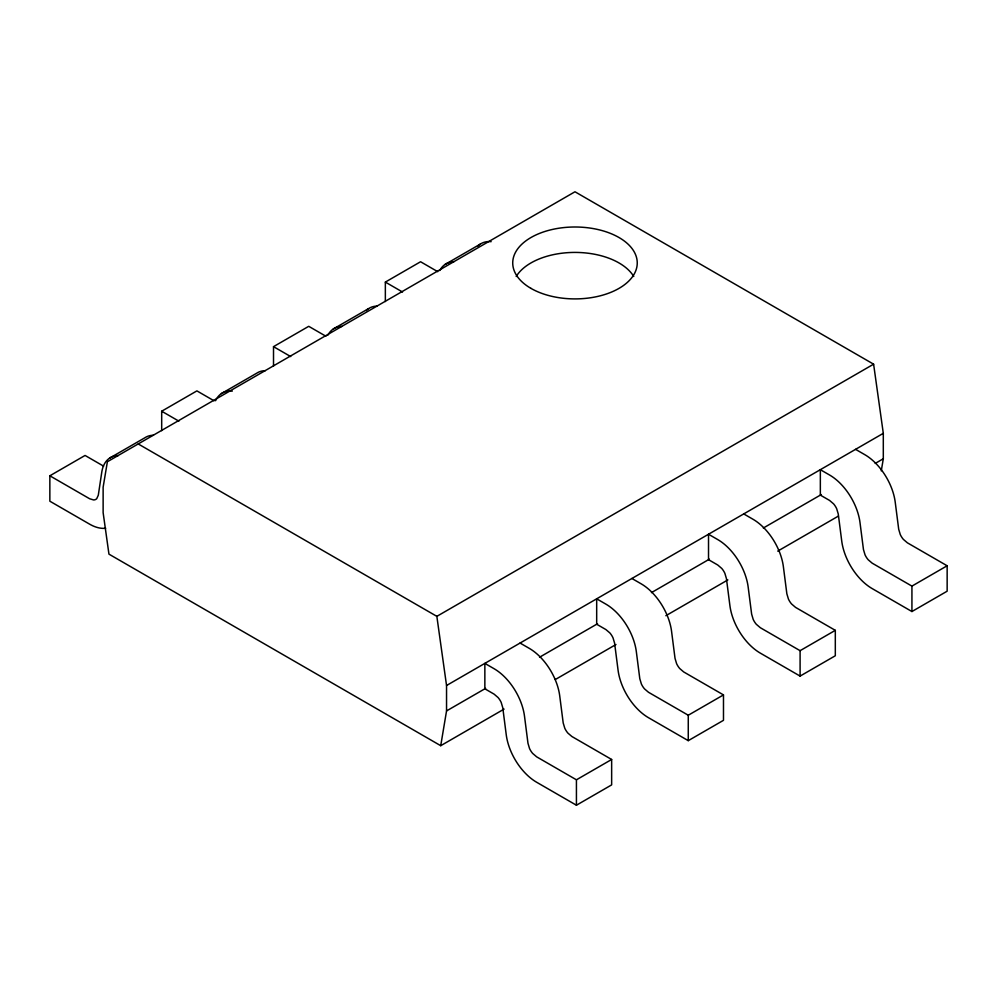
<?xml version="1.0" encoding="UTF-8"?>
<svg xmlns="http://www.w3.org/2000/svg" width="997" height="997" viewBox="0 0 997 997"><rect width="100%" height="100%" fill="white"/><g stroke="black" fill="none" stroke-linecap="round" stroke-linejoin="round"><path stroke-width="1.5" d="M881.286 470.846L883.305 458.757L883.305 433.334L873.609 364.179L574.982 191.773L107.389 461.736L103.127 487.221L103.127 512.645L108.947 554.133L440.724 745.694L446.544 710.923L446.544 685.5L436.848 616.345L138.209 443.939M105.694 528.223A43.581 25.162 60 0 1 89.618 524.16L49.85 501.204L49.85 475.793L85.069 455.455L103.588 466.147M161.688 430.667L161.688 411.225L196.907 390.886L214.093 400.819M273.514 366.098L273.514 346.657L308.734 326.318L325.932 336.251M385.353 301.53L385.353 282.089L420.572 261.75L437.758 271.683M109.595 458.134L144.814 437.808A43.581 25.162 60 0 1 153.451 435.253M221.421 393.578L256.653 373.239A43.581 25.162 60 0 1 265.289 370.685M333.26 329.01L368.479 308.671M445.086 264.442L480.317 244.103M436.848 616.345L873.609 364.179M446.544 685.5L883.305 433.334M446.544 710.923L485.639 688.354M539.564 657.222L597.527 623.748M651.452 592.617L709.415 559.155M763.328 528.024L821.304 494.562M875.216 463.431L883.305 458.757M440.724 745.694L504.083 709.104M555.304 679.53L615.972 644.511M665.846 615.71L727.86 579.918M777.735 551.117L838.39 516.097M576.428 779.804L611.647 759.477L611.647 784.888L576.428 805.227L536.673 782.271A43.581 25.162 60 0 1 506.239 734.739L502.762 707.708L501.192 702.424A12.45 7.191 60 0 0 498.064 697.539L494.076 694.124L484.854 688.802L484.854 663.379L494.076 668.713A43.581 25.162 60 0 1 524.509 716.245L527.974 743.264L529.544 748.56A12.45 7.191 60 0 0 532.672 753.433L536.673 756.848L576.428 779.804L576.428 805.227M688.266 715.235L723.486 694.909L723.486 720.32L688.266 740.659L648.499 717.703A43.581 25.162 60 0 1 618.065 670.171L614.601 643.14L613.018 637.856A12.45 7.191 60 0 0 609.902 632.97L605.902 629.568L596.68 624.234L596.68 598.823L605.902 604.145A43.581 25.162 60 0 1 636.335 651.677L639.8 678.708L641.383 683.992A12.45 7.191 60 0 0 644.511 688.877L648.499 692.279L688.266 715.235L688.266 740.659M800.093 650.68L835.312 630.341L835.312 655.764L800.093 676.091L760.337 653.135A43.581 25.162 60 0 1 729.904 605.603L726.427 578.584L724.856 573.287A12.45 7.191 60 0 0 721.728 568.415L717.74 565L708.518 559.678L708.518 534.255L717.74 539.576A43.581 25.162 60 0 1 748.174 587.108L751.638 614.14L753.209 619.424A12.45 7.191 60 0 0 756.337 624.309L760.337 627.724L800.093 650.68L800.093 676.091M911.931 586.111L947.15 565.773L947.15 591.196L911.931 611.535L872.163 588.579A43.581 25.162 60 0 1 841.73 541.035L838.265 514.016L836.682 508.719A12.45 7.191 60 0 0 833.567 503.846L829.566 500.432L820.344 495.11L820.344 469.687L829.566 475.008A43.581 25.162 60 0 1 860 522.553L863.464 549.571L865.047 554.855A12.45 7.191 60 0 0 868.175 559.741L872.163 563.155L911.931 586.111L911.931 611.535M855.576 449.348L864.798 454.669A43.581 25.162 60 0 1 895.231 502.214L898.696 529.233L900.266 534.529A12.45 7.191 60 0 0 903.394 539.402L907.382 542.817L947.15 565.773M385.353 282.089L402.539 292.021M743.737 513.916L752.959 519.238A43.581 25.162 60 0 1 783.393 566.782L786.857 593.801L788.44 599.085A12.45 7.191 60 0 0 791.568 603.97L795.556 607.385L835.312 630.341M273.514 346.657L290.713 356.577M631.911 578.484L641.133 583.806A43.581 25.162 60 0 1 671.567 631.338L675.031 658.369L676.602 663.653A12.45 7.191 60 0 0 679.73 668.538L683.718 671.953L723.486 694.909M161.688 411.225L178.874 421.145M520.073 643.053L529.295 648.374A43.581 25.162 60 0 1 559.728 695.906L563.193 722.937L564.776 728.221A12.45 7.191 60 0 0 567.904 733.107L571.892 736.509L611.647 759.477M49.85 475.793L89.618 498.749L93.606 499.946A12.45 7.191 60 0 0 96.734 498.674L98.304 495.197L101.769 472.179A43.581 25.162 60 0 1 118.232 455.592M478.012 246.01A43.581 25.162 60 0 1 491.147 241.66M439.727 270.586A43.581 25.162 60 0 1 453.722 261.887M327.901 335.154A43.581 25.162 60 0 1 341.896 326.455M366.186 310.578A43.581 25.162 60 0 1 377.115 306.116M215.576 400.719A43.581 25.162 60 0 1 232.264 391.123M516.197 276.505A62.263 35.954 0 0 1 574.982 252.415A62.263 35.954 0 0 1 633.756 276.505M530.952 288.37A62.263 35.954 0 0 0 635.126 272.256A62.263 35.954 0 0 0 558.856 228.226A62.263 35.954 0 0 0 530.952 288.37"/></g></svg>
